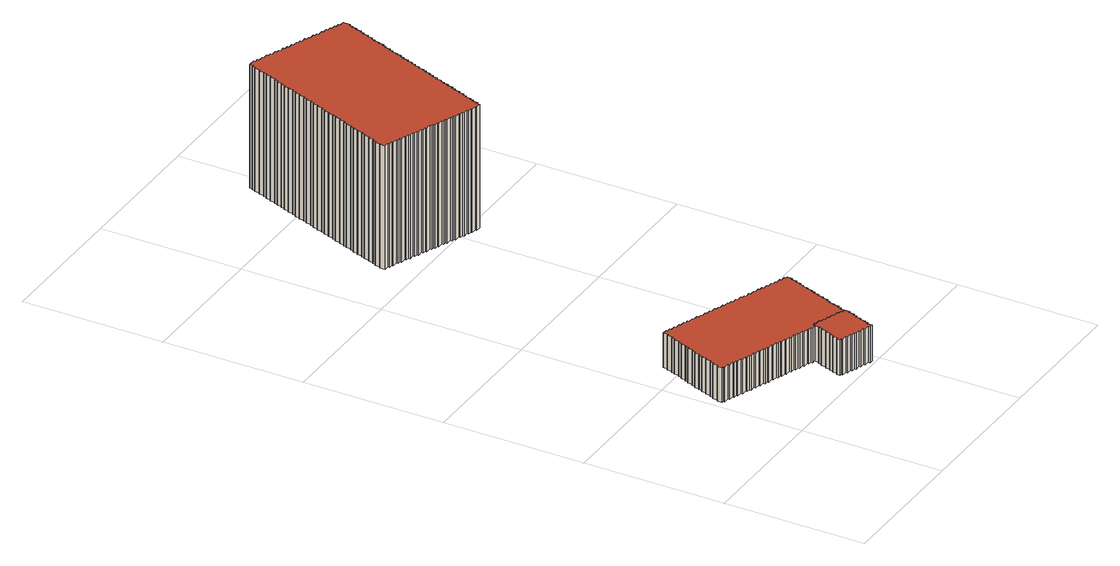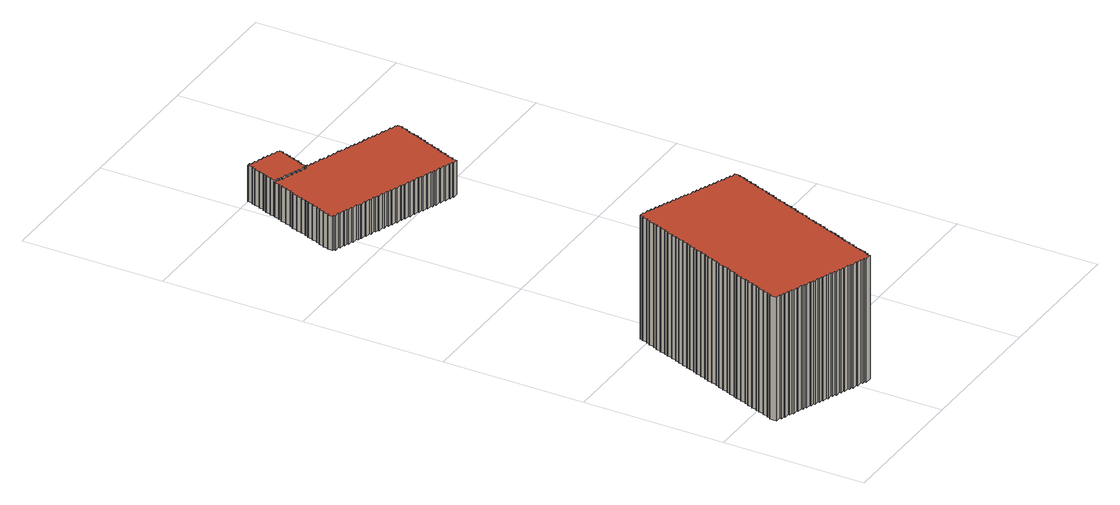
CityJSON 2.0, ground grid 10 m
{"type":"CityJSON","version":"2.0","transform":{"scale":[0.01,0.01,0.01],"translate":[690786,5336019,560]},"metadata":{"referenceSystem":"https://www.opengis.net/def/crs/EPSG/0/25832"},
"CityObjects":{
"building1":{"type":"Building","attributes":{"grid_m":0.125,"point_count":3715,"rf_extrusion_mode":"lod11_fallback","rf_force_lod11":true,"rf_h_ground":560.82,"rf_h_pc_98p":0,"rf_h_roof_70p":563.33,"rf_is_glass_roof":true,"rf_nodata_frac":0,"rf_nodata_r":0,"rf_pc_select":"PREFERRED_AND_LATEST","rf_pc_year":2026,"rf_pointcloud_unusable":false,"rf_pt_density":124.14,"rf_rmse_lod22":0.0107,"rf_roof_type":"unknown","rf_success":true,"rf_t_run":2,"rf_volume_lod22":145.75,"source":"flat_seed_point_occupied_cell_union"},"children":["building1-1"]},
"building1-1":{"type":"BuildingPart","parents":["building1"],"geometry":[{"type":"Solid","lod":"2.2","boundaries":[[[[0,1,2,3,4,5,6,7,8,9,10,11,12,13,14,15,16,17,18,19,20,21,22,23,24,25,26,27,28,29,30,31,32,33,34,35,36,37,38,39,40,41,42,43,44,45,46,47,48,49,50,51,52,53,54,55,56,57,58,59,60,61,62,63,64,65,66,67,68,69,70,71,72,73,74,75,76,77,78,79,80,81,82,83,84,85,86,87,88,89,90,91,92,93,94,95,96,97,98,99,100,101,102,103,104,105,106,107,108,109,110,111,112,113,114,115,116,117,118,119,120,121,122,123,124,125,126,127,128,129,130,131,132,133,134,135,136,137,138,139,140,141,142,143,144,145,146,147,148,149,150,151,152,153,154,155,156,157,158,159,160,161,162,163,164,165,166,167,168,169,170,171,172,173,174,175]],[[176,177,0,175]],[[177,178,1,0]],[[178,179,2,1]],[[179,180,3,2]],[[180,181,4,3]],[[181,182,5,4]],[[182,183,6,5]],[[183,184,7,6]],[[184,185,8,7]],[[185,186,9,8]],[[186,187,10,9]],[[187,188,11,10]],[[188,189,12,11]],[[189,190,13,12]],[[190,191,14,13]],[[191,192,15,14]],[[192,193,16,15]],[[193,194,17,16]],[[194,195,18,17]],[[195,196,19,18]],[[196,197,20,19]],[[197,198,21,20]],[[198,199,22,21]],[[199,200,23,22]],[[200,201,24,23]],[[201,202,25,24]],[[202,203,26,25]],[[203,204,27,26]],[[204,205,28,27]],[[205,206,29,28]],[[206,207,30,29]],[[207,208,31,30]],[[208,209,32,31]],[[209,210,33,32]],[[210,211,34,33]],[[211,212,35,34]],[[212,213,36,35]],[[213,214,37,36]],[[214,215,38,37]],[[215,216,39,38]],[[216,217,40,39]],[[217,218,41,40]],[[218,219,42,41]],[[219,220,43,42]],[[220,221,44,43]],[[221,222,45,44]],[[222,223,46,45]],[[223,224,47,46]],[[224,225,48,47]],[[225,226,49,48]],[[226,227,50,49]],[[227,228,51,50]],[[228,229,52,51]],[[229,230,53,52]],[[230,231,54,53]],[[231,232,55,54]],[[232,233,56,55]],[[233,234,57,56]],[[234,235,58,57]],[[235,236,59,58]],[[236,237,60,59]],[[237,238,61,60]],[[238,239,62,61]],[[239,240,63,62]],[[240,241,64,63]],[[241,242,65,64]],[[242,243,66,65]],[[243,244,67,66]],[[244,245,68,67]],[[245,246,69,68]],[[246,247,70,69]],[[247,248,71,70]],[[248,249,72,71]],[[249,250,73,72]],[[250,251,74,73]],[[251,252,75,74]],[[252,253,76,75]],[[253,254,77,76]],[[254,255,78,77]],[[255,256,79,78]],[[256,257,80,79]],[[257,258,81,80]],[[258,259,82,81]],[[259,260,83,82]],[[260,261,84,83]],[[261,262,85,84]],[[262,263,86,85]],[[263,264,87,86]],[[264,265,88,87]],[[265,266,89,88]],[[266,267,90,89]],[[267,268,91,90]],[[268,269,92,91]],[[269,270,93,92]],[[270,271,94,93]],[[271,272,95,94]],[[272,273,96,95]],[[273,274,97,96]],[[274,275,98,97]],[[275,276,99,98]],[[276,277,100,99]],[[277,278,101,100]],[[278,279,102,101]],[[279,280,103,102]],[[280,281,104,103]],[[281,282,105,104]],[[282,283,106,105]],[[283,284,107,106]],[[284,285,108,107]],[[285,286,109,108]],[[286,287,110,109]],[[287,288,111,110]],[[288,289,112,111]],[[289,290,113,112]],[[290,291,114,113]],[[291,292,115,114]],[[292,293,116,115]],[[293,294,117,116]],[[294,295,118,117]],[[295,296,119,118]],[[296,297,120,119]],[[297,298,121,120]],[[298,299,122,121]],[[299,300,123,122]],[[300,301,124,123]],[[301,302,125,124]],[[302,303,126,125]],[[303,304,127,126]],[[304,305,128,127]],[[305,306,129,128]],[[306,307,130,129]],[[307,308,131,130]],[[308,309,132,131]],[[309,310,133,132]],[[310,311,134,133]],[[311,312,135,134]],[[312,313,136,135]],[[313,314,137,136]],[[314,315,138,137]],[[315,316,139,138]],[[316,317,140,139]],[[317,318,141,140]],[[318,319,142,141]],[[319,320,143,142]],[[320,321,144,143]],[[321,322,145,144]],[[322,323,146,145]],[[323,324,147,146]],[[324,325,148,147]],[[325,326,149,148]],[[326,327,150,149]],[[327,328,151,150]],[[328,329,152,151]],[[329,330,153,152]],[[330,331,154,153]],[[331,332,155,154]],[[332,333,156,155]],[[333,334,157,156]],[[334,335,158,157]],[[335,336,159,158]],[[336,337,160,159]],[[337,338,161,160]],[[338,339,162,161]],[[339,340,163,162]],[[340,341,164,163]],[[341,342,165,164]],[[342,343,166,165]],[[343,344,167,166]],[[344,345,168,167]],[[345,346,169,168]],[[346,347,170,169]],[[347,348,171,170]],[[348,349,172,171]],[[349,350,173,172]],[[350,351,174,173]],[[351,176,175,174]],[[176,351,350,349,348,347,346,345,344,343,342,341,340,339,338,337,336,335,334,333,332,331,330,329,328,327,326,325,324,323,322,321,320,319,318,317,316,315,314,313,312,311,310,309,308,307,306,305,304,303,302,301,300,299,298,297,296,295,294,293,292,291,290,289,288,287,286,285,284,283,282,281,280,279,278,277,276,275,274,273,272,271,270,269,268,267,266,265,264,263,262,261,260,259,258,257,256,255,254,253,252,251,250,249,248,247,246,245,244,243,242,241,240,239,238,237,236,235,234,233,232,231,230,229,228,227,226,225,224,223,222,221,220,219,218,217,216,215,214,213,212,211,210,209,208,207,206,205,204,203,202,201,200,199,198,197,196,195,194,193,192,191,190,189,188,187,186,185,184,183,182,181,180,179,178,177]]]],"semantics":{"surfaces":[{"type":"RoofSurface","rf_azimuth":90,"rf_h_roof_50p":563.33,"rf_h_roof_70p":563.33,"rf_h_roof_max":563.33,"rf_h_roof_min":563.33,"rf_slope":0},{"type":"WallSurface","on_footprint_edge":true},{"type":"GroundSurface"}],"values":[[0,1,1,1,1,1,1,1,1,1,1,1,1,1,1,1,1,1,1,1,1,1,1,1,1,1,1,1,1,1,1,1,1,1,1,1,1,1,1,1,1,1,1,1,1,1,1,1,1,1,1,1,1,1,1,1,1,1,1,1,1,1,1,1,1,1,1,1,1,1,1,1,1,1,1,1,1,1,1,1,1,1,1,1,1,1,1,1,1,1,1,1,1,1,1,1,1,1,1,1,1,1,1,1,1,1,1,1,1,1,1,1,1,1,1,1,1,1,1,1,1,1,1,1,1,1,1,1,1,1,1,1,1,1,1,1,1,1,1,1,1,1,1,1,1,1,1,1,1,1,1,1,1,1,1,1,1,1,1,1,1,1,1,1,1,1,1,1,1,1,1,1,1,1,1,1,1,2]]}}]},
"building2":{"type":"Building","attributes":{"grid_m":0.125,"point_count":422,"rf_extrusion_mode":"lod11_fallback","rf_force_lod11":true,"rf_h_ground":560.82,"rf_h_pc_98p":0,"rf_h_roof_70p":563.43,"rf_is_glass_roof":true,"rf_nodata_frac":0,"rf_nodata_r":0,"rf_pc_select":"PREFERRED_AND_LATEST","rf_pc_year":2026,"rf_pointcloud_unusable":false,"rf_pt_density":121.33,"rf_rmse_lod22":0.0333,"rf_roof_type":"unknown","rf_success":true,"rf_t_run":0,"rf_volume_lod22":17.19,"source":"flat_seed_point_occupied_cell_union"},"children":["building2-1"]},
"building2-1":{"type":"BuildingPart","parents":["building2"],"geometry":[{"type":"Solid","lod":"2.2","boundaries":[[[[352,353,354,355,356,357,358,359,360,361,362,363,364,365,366,367,368,369,370,371,372,373,374,375,376,377,378,379,380,381,382,383,384,385,386,387,388,389,390,391,392,393,394,395,396,397,398,399,400,401,402,403,404,405,406,407,408,409]],[[410,411,352,409]],[[411,412,353,352]],[[412,413,354,353]],[[413,414,355,354]],[[414,415,356,355]],[[415,416,357,356]],[[416,417,358,357]],[[417,418,359,358]],[[418,419,360,359]],[[419,420,361,360]],[[420,421,362,361]],[[421,422,363,362]],[[422,423,364,363]],[[423,424,365,364]],[[424,425,366,365]],[[425,426,367,366]],[[426,427,368,367]],[[427,428,369,368]],[[428,429,370,369]],[[429,430,371,370]],[[430,431,372,371]],[[431,432,373,372]],[[432,433,374,373]],[[433,434,375,374]],[[434,435,376,375]],[[435,436,377,376]],[[436,437,378,377]],[[437,231,379,378]],[[231,438,380,379]],[[438,439,381,380]],[[439,440,382,381]],[[440,441,383,382]],[[441,442,384,383]],[[442,443,385,384]],[[443,444,386,385]],[[444,445,387,386]],[[445,220,388,387]],[[220,446,389,388]],[[446,447,390,389]],[[447,448,391,390]],[[448,449,392,391]],[[449,450,393,392]],[[450,451,394,393]],[[451,216,395,394]],[[216,452,396,395]],[[452,453,397,396]],[[453,454,398,397]],[[454,455,399,398]],[[455,456,400,399]],[[456,457,401,400]],[[457,458,402,401]],[[458,459,403,402]],[[459,460,404,403]],[[460,461,405,404]],[[461,462,406,405]],[[462,463,407,406]],[[463,464,408,407]],[[464,410,409,408]],[[410,464,463,462,461,460,459,458,457,456,455,454,453,452,216,451,450,449,448,447,446,220,445,444,443,442,441,440,439,438,231,437,436,435,434,433,432,431,430,429,428,427,426,425,424,423,422,421,420,419,418,417,416,415,414,413,412,411]]]],"semantics":{"surfaces":[{"type":"RoofSurface","rf_azimuth":90,"rf_h_roof_50p":563.43,"rf_h_roof_70p":563.43,"rf_h_roof_max":563.43,"rf_h_roof_min":563.43,"rf_slope":0},{"type":"WallSurface","on_footprint_edge":true},{"type":"GroundSurface"}],"values":[[0,1,1,1,1,1,1,1,1,1,1,1,1,1,1,1,1,1,1,1,1,1,1,1,1,1,1,1,1,1,1,1,1,1,1,1,1,1,1,1,1,1,1,1,1,1,1,1,1,1,1,1,1,1,1,1,1,1,1,2]]}}]},
"building3":{"type":"Building","attributes":{"grid_m":0.125,"point_count":6505,"rf_extrusion_mode":"lod11_fallback","rf_force_lod11":true,"rf_h_ground":560.66,"rf_h_pc_98p":0,"rf_h_roof_70p":569.65,"rf_is_glass_roof":true,"rf_nodata_frac":0,"rf_nodata_r":0,"rf_pc_select":"PREFERRED_AND_LATEST","rf_pc_year":2026,"rf_pointcloud_unusable":false,"rf_pt_density":124.99,"rf_rmse_lod22":0,"rf_roof_type":"unknown","rf_success":true,"rf_t_run":2,"rf_volume_lod22":914.26,"source":"flat_seed_point_occupied_cell_union"},"children":["building3-1"]},
"building3-1":{"type":"BuildingPart","parents":["building3"],"geometry":[{"type":"Solid","lod":"2.2","boundaries":[[[[465,466,467,468,469,470,471,472,473,474,475,476,477,478,479,480,481,482,483,484,485,486,487,488,489,490,491,492,493,494,495,496,497,498,499,500,501,502,503,504,505,506,507,508,509,510,511,512,513,514,515,516,517,518,519,520,521,522,523,524,525,526,527,528,529,530,531,532,533,534,535,536,537,538,539,540,541,542,543,544,545,546,547,548,549,550,551,552,553,554,555,556,557,558,559,560,561,562,563,564,565,566,567,568,569,570,571,572,573,574,575,576,577,578,579,580,581,582,583,584,585,586,587,588,589,590,591,592,593,594,595,596,597,598,599,600,601,602,603,604,605,606,607,608,609,610,611,612,613,614,615,616,617,618,619,620,621,622,623,624,625,626,627,628,629,630,631,632,633,634,635,636,637,638,639,640,641,642,643,644,645,646,647,648,649,650,651,652,653,654,655,656,657,658,659,660,661,662,663,664,665,666,667,668,669,670,671,672,673,674,675,676,677,678,679,680,681,682,683,684,685,686,687,688,689,690,691,692,693,694,695,696,697,698]],[[699,700,465,698]],[[700,701,466,465]],[[701,702,467,466]],[[702,703,468,467]],[[703,704,469,468]],[[704,705,470,469]],[[705,706,471,470]],[[706,707,472,471]],[[707,708,473,472]],[[708,709,474,473]],[[709,710,475,474]],[[710,711,476,475]],[[711,712,477,476]],[[712,713,478,477]],[[713,714,479,478]],[[714,715,480,479]],[[715,716,481,480]],[[716,717,482,481]],[[717,718,483,482]],[[718,719,484,483]],[[719,720,485,484]],[[720,721,486,485]],[[721,722,487,486]],[[722,723,488,487]],[[723,724,489,488]],[[724,725,490,489]],[[725,726,491,490]],[[726,727,492,491]],[[727,728,493,492]],[[728,729,494,493]],[[729,730,495,494]],[[730,731,496,495]],[[731,732,497,496]],[[732,733,498,497]],[[733,734,499,498]],[[734,735,500,499]],[[735,736,501,500]],[[736,737,502,501]],[[737,738,503,502]],[[738,739,504,503]],[[739,740,505,504]],[[740,741,506,505]],[[741,742,507,506]],[[742,743,508,507]],[[743,744,509,508]],[[744,745,510,509]],[[745,746,511,510]],[[746,747,512,511]],[[747,748,513,512]],[[748,749,514,513]],[[749,750,515,514]],[[750,751,516,515]],[[751,752,517,516]],[[752,753,518,517]],[[753,754,519,518]],[[754,755,520,519]],[[755,756,521,520]],[[756,757,522,521]],[[757,758,523,522]],[[758,759,524,523]],[[759,760,525,524]],[[760,761,526,525]],[[761,762,527,526]],[[762,763,528,527]],[[763,764,529,528]],[[764,765,530,529]],[[765,766,531,530]],[[766,767,532,531]],[[767,768,533,532]],[[768,769,534,533]],[[769,770,535,534]],[[770,771,536,535]],[[771,772,537,536]],[[772,773,538,537]],[[773,774,539,538]],[[774,775,540,539]],[[775,776,541,540]],[[776,777,542,541]],[[777,778,543,542]],[[778,779,544,543]],[[779,780,545,544]],[[780,781,546,545]],[[781,782,547,546]],[[782,783,548,547]],[[783,784,549,548]],[[784,785,550,549]],[[785,786,551,550]],[[786,787,552,551]],[[787,788,553,552]],[[788,789,554,553]],[[789,790,555,554]],[[790,791,556,555]],[[791,792,557,556]],[[792,793,558,557]],[[793,794,559,558]],[[794,795,560,559]],[[795,796,561,560]],[[796,797,562,561]],[[797,798,563,562]],[[798,799,564,563]],[[799,800,565,564]],[[800,801,566,565]],[[801,802,567,566]],[[802,803,568,567]],[[803,804,569,568]],[[804,805,570,569]],[[805,806,571,570]],[[806,807,572,571]],[[807,808,573,572]],[[808,809,574,573]],[[809,810,575,574]],[[810,811,576,575]],[[811,812,577,576]],[[812,813,578,577]],[[813,814,579,578]],[[814,815,580,579]],[[815,816,581,580]],[[816,817,582,581]],[[817,818,583,582]],[[818,819,584,583]],[[819,820,585,584]],[[820,821,586,585]],[[821,822,587,586]],[[822,823,588,587]],[[823,824,589,588]],[[824,825,590,589]],[[825,826,591,590]],[[826,827,592,591]],[[827,828,593,592]],[[828,829,594,593]],[[829,830,595,594]],[[830,831,596,595]],[[831,832,597,596]],[[832,833,598,597]],[[833,834,599,598]],[[834,835,600,599]],[[835,836,601,600]],[[836,837,602,601]],[[837,838,603,602]],[[838,839,604,603]],[[839,840,605,604]],[[840,841,606,605]],[[841,842,607,606]],[[842,843,608,607]],[[843,844,609,608]],[[844,845,610,609]],[[845,846,611,610]],[[846,847,612,611]],[[847,848,613,612]],[[848,849,614,613]],[[849,850,615,614]],[[850,851,616,615]],[[851,852,617,616]],[[852,853,618,617]],[[853,854,619,618]],[[854,855,620,619]],[[855,856,621,620]],[[856,857,622,621]],[[857,858,623,622]],[[858,859,624,623]],[[859,860,625,624]],[[860,861,626,625]],[[861,862,627,626]],[[862,863,628,627]],[[863,864,629,628]],[[864,865,630,629]],[[865,866,631,630]],[[866,867,632,631]],[[867,868,633,632]],[[868,869,634,633]],[[869,870,635,634]],[[870,871,636,635]],[[871,872,637,636]],[[872,873,638,637]],[[873,874,639,638]],[[874,875,640,639]],[[875,876,641,640]],[[876,877,642,641]],[[877,878,643,642]],[[878,879,644,643]],[[879,880,645,644]],[[880,881,646,645]],[[881,882,647,646]],[[882,883,648,647]],[[883,884,649,648]],[[884,885,650,649]],[[885,886,651,650]],[[886,887,652,651]],[[887,888,653,652]],[[888,889,654,653]],[[889,890,655,654]],[[890,891,656,655]],[[891,892,657,656]],[[892,893,658,657]],[[893,894,659,658]],[[894,895,660,659]],[[895,896,661,660]],[[896,897,662,661]],[[897,898,663,662]],[[898,899,664,663]],[[899,900,665,664]],[[900,901,666,665]],[[901,902,667,666]],[[902,903,668,667]],[[903,904,669,668]],[[904,905,670,669]],[[905,906,671,670]],[[906,907,672,671]],[[907,908,673,672]],[[908,909,674,673]],[[909,910,675,674]],[[910,911,676,675]],[[911,912,677,676]],[[912,913,678,677]],[[913,914,679,678]],[[914,915,680,679]],[[915,916,681,680]],[[916,917,682,681]],[[917,918,683,682]],[[918,919,684,683]],[[919,920,685,684]],[[920,921,686,685]],[[921,922,687,686]],[[922,923,688,687]],[[923,924,689,688]],[[924,925,690,689]],[[925,926,691,690]],[[926,927,692,691]],[[927,928,693,692]],[[928,929,694,693]],[[929,930,695,694]],[[930,931,696,695]],[[931,932,697,696]],[[932,699,698,697]],[[699,932,931,930,929,928,927,926,925,924,923,922,921,920,919,918,917,916,915,914,913,912,911,910,909,908,907,906,905,904,903,902,901,900,899,898,897,896,895,894,893,892,891,890,889,888,887,886,885,884,883,882,881,880,879,878,877,876,875,874,873,872,871,870,869,868,867,866,865,864,863,862,861,860,859,858,857,856,855,854,853,852,851,850,849,848,847,846,845,844,843,842,841,840,839,838,837,836,835,834,833,832,831,830,829,828,827,826,825,824,823,822,821,820,819,818,817,816,815,814,813,812,811,810,809,808,807,806,805,804,803,802,801,800,799,798,797,796,795,794,793,792,791,790,789,788,787,786,785,784,783,782,781,780,779,778,777,776,775,774,773,772,771,770,769,768,767,766,765,764,763,762,761,760,759,758,757,756,755,754,753,752,751,750,749,748,747,746,745,744,743,742,741,740,739,738,737,736,735,734,733,732,731,730,729,728,727,726,725,724,723,722,721,720,719,718,717,716,715,714,713,712,711,710,709,708,707,706,705,704,703,702,701,700]]]],"semantics":{"surfaces":[{"type":"RoofSurface","rf_azimuth":90,"rf_h_roof_50p":569.65,"rf_h_roof_70p":569.65,"rf_h_roof_max":569.65,"rf_h_roof_min":569.65,"rf_slope":0},{"type":"WallSurface","on_footprint_edge":true},{"type":"GroundSurface"}],"values":[[0,1,1,1,1,1,1,1,1,1,1,1,1,1,1,1,1,1,1,1,1,1,1,1,1,1,1,1,1,1,1,1,1,1,1,1,1,1,1,1,1,1,1,1,1,1,1,1,1,1,1,1,1,1,1,1,1,1,1,1,1,1,1,1,1,1,1,1,1,1,1,1,1,1,1,1,1,1,1,1,1,1,1,1,1,1,1,1,1,1,1,1,1,1,1,1,1,1,1,1,1,1,1,1,1,1,1,1,1,1,1,1,1,1,1,1,1,1,1,1,1,1,1,1,1,1,1,1,1,1,1,1,1,1,1,1,1,1,1,1,1,1,1,1,1,1,1,1,1,1,1,1,1,1,1,1,1,1,1,1,1,1,1,1,1,1,1,1,1,1,1,1,1,1,1,1,1,1,1,1,1,1,1,1,1,1,1,1,1,1,1,1,1,1,1,1,1,1,1,1,1,1,1,1,1,1,1,1,1,1,1,1,1,1,1,1,1,1,1,1,1,1,1,1,1,1,1,1,1,1,1,1,1,1,1,2]]}}]}
},
"vertices":[
[88,562,333],[125,562,333],[125,550,333],[150,550,333],[150,538,333],[188,538,333],[188,525,333],[225,525,333],[225,512,333],[250,512,333],[250,500,333],[288,500,333],[288,488,333],[325,488,333],[325,475,333],[362,475,333],[362,462,333],[388,462,333],[388,450,333],[425,450,333],[425,438,333],[462,438,333],[462,425,333],[488,425,333],[488,412,333],[525,412,333],[525,400,333],[562,400,333],[562,388,333],[600,388,333],[600,375,333],[625,375,333],[625,362,333],[662,362,333],[662,350,333],[700,350,333],[700,338,333],[725,338,333],[725,325,333],[762,325,333],[762,312,333],[800,312,333],[800,300,333],[838,300,333],[838,288,333],[862,288,333],[862,275,333],[900,275,333],[900,262,333],[938,262,333],[938,250,333],[962,250,333],[962,238,333],[1000,238,333],[1000,250,333],[1012,250,333],[1012,288,333],[1025,288,333],[1025,312,333],[1038,312,333],[1038,350,333],[1050,350,333],[1050,388,333],[1062,388,333],[1062,412,333],[1075,412,333],[1075,450,333],[1088,450,333],[1088,488,333],[1100,488,333],[1100,525,333],[1112,525,333],[1112,550,333],[1125,550,333],[1125,588,333],[1138,588,333],[1138,625,333],[1150,625,333],[1150,650,333],[1162,650,333],[1162,688,333],[1175,688,333],[1175,725,333],[1188,725,333],[1188,762,333],[1175,762,333],[1175,775,333],[1138,775,333],[1138,788,333],[1100,788,333],[1100,800,333],[1075,800,333],[1075,812,333],[1038,812,333],[1038,825,333],[1000,825,333],[1000,838,333],[975,838,333],[975,850,333],[938,850,333],[938,862,333],[900,862,333],[900,875,333],[862,875,333],[862,888,333],[838,888,333],[838,900,333],[800,900,333],[800,912,333],[762,912,333],[762,925,333],[738,925,333],[738,938,333],[700,938,333],[700,950,333],[662,950,333],[662,962,333],[638,962,333],[638,975,333],[600,975,333],[600,988,333],[562,988,333],[562,1000,333],[525,1000,333],[525,1012,333],[500,1012,333],[500,1025,333],[462,1025,333],[462,1038,333],[425,1038,333],[425,1050,333],[400,1050,333],[400,1062,333],[362,1062,333],[362,1075,333],[325,1075,333],[325,1088,333],[288,1088,333],[288,1100,333],[262,1100,333],[262,1112,333],[225,1112,333],[225,1075,333],[212,1075,333],[212,1038,333],[200,1038,333],[200,1012,333],[188,1012,333],[188,975,333],[175,975,333],[175,950,333],[162,950,333],[162,912,333],[150,912,333],[150,888,333],[138,888,333],[138,850,333],[125,850,333],[125,825,333],[112,825,333],[112,788,333],[100,788,333],[100,762,333],[88,762,333],[88,725,333],[75,725,333],[75,688,333],[62,688,333],[62,662,333],[50,662,333],[50,625,333],[38,625,333],[38,588,333],[50,588,333],[50,575,333],[88,575,333],[88,575,82],[88,562,82],[125,562,82],[125,550,82],[150,550,82],[150,538,82],[188,538,82],[188,525,82],[225,525,82],[225,512,82],[250,512,82],[250,500,82],[288,500,82],[288,488,82],[325,488,82],[325,475,82],[362,475,82],[362,462,82],[388,462,82],[388,450,82],[425,450,82],[425,438,82],[462,438,82],[462,425,82],[488,425,82],[488,412,82],[525,412,82],[525,400,82],[562,400,82],[562,388,82],[600,388,82],[600,375,82],[625,375,82],[625,362,82],[662,362,82],[662,350,82],[700,350,82],[700,338,82],[725,338,82],[725,325,82],[762,325,82],[762,312,82],[800,312,82],[800,300,82],[838,300,82],[838,288,82],[862,288,82],[862,275,82],[900,275,82],[900,262,82],[938,262,82],[938,250,82],[962,250,82],[962,238,82],[1000,238,82],[1000,250,82],[1012,250,82],[1012,288,82],[1025,288,82],[1025,312,82],[1038,312,82],[1038,350,82],[1050,350,82],[1050,388,82],[1062,388,82],[1062,412,82],[1075,412,82],[1075,450,82],[1088,450,82],[1088,488,82],[1100,488,82],[1100,525,82],[1112,525,82],[1112,550,82],[1125,550,82],[1125,588,82],[1138,588,82],[1138,625,82],[1150,625,82],[1150,650,82],[1162,650,82],[1162,688,82],[1175,688,82],[1175,725,82],[1188,725,82],[1188,762,82],[1175,762,82],[1175,775,82],[1138,775,82],[1138,788,82],[1100,788,82],[1100,800,82],[1075,800,82],[1075,812,82],[1038,812,82],[1038,825,82],[1000,825,82],[1000,838,82],[975,838,82],[975,850,82],[938,850,82],[938,862,82],[900,862,82],[900,875,82],[862,875,82],[862,888,82],[838,888,82],[838,900,82],[800,900,82],[800,912,82],[762,912,82],[762,925,82],[738,925,82],[738,938,82],[700,938,82],[700,950,82],[662,950,82],[662,962,82],[638,962,82],[638,975,82],[600,975,82],[600,988,82],[562,988,82],[562,1000,82],[525,1000,82],[525,1012,82],[500,1012,82],[500,1025,82],[462,1025,82],[462,1038,82],[425,1038,82],[425,1050,82],[400,1050,82],[400,1062,82],[362,1062,82],[362,1075,82],[325,1075,82],[325,1088,82],[288,1088,82],[288,1100,82],[262,1100,82],[262,1112,82],[225,1112,82],[225,1075,82],[212,1075,82],[212,1038,82],[200,1038,82],[200,1012,82],[188,1012,82],[188,975,82],[175,975,82],[175,950,82],[162,950,82],[162,912,82],[150,912,82],[150,888,82],[138,888,82],[138,850,82],[125,850,82],[125,825,82],[112,825,82],[112,788,82],[100,788,82],[100,762,82],[88,762,82],[88,725,82],[75,725,82],[75,688,82],[62,688,82],[62,662,82],[50,662,82],[50,625,82],[38,625,82],[38,588,82],[50,588,82],[50,575,82],
[688,100,343],[688,88,343],[725,88,343],[725,75,343],[762,75,343],[762,62,343],[788,62,343],[788,50,343],[825,50,343],[825,38,343],[862,38,343],[862,25,343],[900,25,343],[900,12,343],[925,12,343],[925,50,343],[938,50,343],[938,75,343],[950,75,343],[950,112,343],[962,112,343],[962,150,343],[975,150,343],[975,175,343],[988,175,343],[988,212,343],[1000,212,343],[1000,250,343],[975,250,343],[975,262,343],[950,262,343],[950,275,343],[912,275,343],[912,288,343],[875,288,343],[875,300,343],[838,300,343],[838,312,343],[812,312,343],[812,325,343],[775,325,343],[775,338,343],[762,338,343],[762,325,343],[750,325,343],[750,288,343],[738,288,343],[738,262,343],[725,262,343],[725,225,343],[712,225,343],[712,188,343],[700,188,343],[700,162,343],[688,162,343],[688,125,343],[675,125,343],[675,100,343],[675,100,82],[688,100,82],[688,88,82],[725,88,82],[725,75,82],[762,75,82],[762,62,82],[788,62,82],[788,50,82],[825,50,82],[825,38,82],[862,38,82],[862,25,82],[900,25,82],[900,12,82],[925,12,82],[925,50,82],[938,50,82],[938,75,82],[950,75,82],[950,112,82],[962,112,82],[962,150,82],[975,150,82],[975,175,82],[988,175,82],[988,212,82],[1000,212,82],[975,250,82],[975,262,82],[950,262,82],[950,275,82],[912,275,82],[912,288,82],[875,288,82],[875,300,82],[838,312,82],[812,312,82],[812,325,82],[775,325,82],[775,338,82],[762,338,82],[750,325,82],[750,288,82],[738,288,82],[738,262,82],[725,262,82],[725,225,82],[712,225,82],[712,188,82],[700,188,82],[700,162,82],[688,162,82],[688,125,82],[675,125,82],
[475,3212,965],[475,3200,965],[500,3200,965],[500,3188,965],[538,3188,965],[538,3175,965],[562,3175,965],[562,3162,965],[600,3162,965],[600,3150,965],[625,3150,965],[625,3138,965],[662,3138,965],[662,3125,965],[688,3125,965],[688,3112,965],[725,3112,965],[725,3100,965],[750,3100,965],[750,3088,965],[788,3088,965],[788,3075,965],[812,3075,965],[812,3062,965],[838,3062,965],[838,3050,965],[875,3050,965],[875,3038,965],[900,3038,965],[900,3025,965],[938,3025,965],[938,3012,965],[962,3012,965],[962,3000,965],[1000,3000,965],[1000,2988,965],[1025,2988,965],[1025,2975,965],[1062,2975,965],[1062,2962,965],[1088,2962,965],[1088,2950,965],[1125,2950,965],[1125,2938,965],[1162,2938,965],[1162,2962,965],[1175,2962,965],[1175,3000,965],[1188,3000,965],[1188,3025,965],[1200,3025,965],[1200,3062,965],[1212,3062,965],[1212,3088,965],[1225,3088,965],[1225,3125,965],[1238,3125,965],[1238,3162,965],[1250,3162,965],[1250,3188,965],[1262,3188,965],[1262,3225,965],[1275,3225,965],[1275,3262,965],[1288,3262,965],[1288,3288,965],[1300,3288,965],[1300,3325,965],[1312,3325,965],[1312,3362,965],[1325,3362,965],[1325,3388,965],[1338,3388,965],[1338,3425,965],[1350,3425,965],[1350,3450,965],[1362,3450,965],[1362,3488,965],[1375,3488,965],[1375,3525,965],[1388,3525,965],[1388,3550,965],[1400,3550,965],[1400,3588,965],[1412,3588,965],[1412,3625,965],[1425,3625,965],[1425,3650,965],[1438,3650,965],[1438,3688,965],[1450,3688,965],[1450,3725,965],[1462,3725,965],[1462,3750,965],[1475,3750,965],[1475,3788,965],[1488,3788,965],[1488,3812,965],[1500,3812,965],[1500,3850,965],[1512,3850,965],[1512,3888,965],[1525,3888,965],[1525,3912,965],[1538,3912,965],[1538,3950,965],[1550,3950,965],[1550,3988,965],[1562,3988,965],[1562,4012,965],[1575,4012,965],[1575,4050,965],[1588,4050,965],[1588,4088,965],[1600,4088,965],[1600,4112,965],[1612,4112,965],[1612,4162,965],[1575,4162,965],[1575,4175,965],[1550,4175,965],[1550,4188,965],[1512,4188,965],[1512,4200,965],[1488,4200,965],[1488,4212,965],[1450,4212,965],[1450,4225,965],[1412,4225,965],[1412,4238,965],[1388,4238,965],[1388,4250,965],[1350,4250,965],[1350,4262,965],[1325,4262,965],[1325,4275,965],[1288,4275,965],[1288,4288,965],[1262,4288,965],[1262,4300,965],[1225,4300,965],[1225,4312,965],[1188,4312,965],[1188,4325,965],[1162,4325,965],[1162,4338,965],[1125,4338,965],[1125,4350,965],[1100,4350,965],[1100,4362,965],[1062,4362,965],[1062,4375,965],[1038,4375,965],[1038,4388,965],[1000,4388,965],[1000,4400,965],[962,4400,965],[962,4412,965],[938,4412,965],[938,4425,965],[888,4425,965],[888,4400,965],[875,4400,965],[875,4375,965],[862,4375,965],[862,4338,965],[850,4338,965],[850,4300,965],[838,4300,965],[838,4275,965],[825,4275,965],[825,4238,965],[812,4238,965],[812,4200,965],[800,4200,965],[800,4175,965],[788,4175,965],[788,4138,965],[775,4138,965],[775,4112,965],[762,4112,965],[762,4075,965],[750,4075,965],[750,4038,965],[738,4038,965],[738,4012,965],[725,4012,965],[725,3975,965],[712,3975,965],[712,3938,965],[700,3938,965],[700,3912,965],[688,3912,965],[688,3875,965],[675,3875,965],[675,3850,965],[662,3850,965],[662,3812,965],[650,3812,965],[650,3775,965],[638,3775,965],[638,3750,965],[625,3750,965],[625,3712,965],[612,3712,965],[612,3675,965],[600,3675,965],[600,3650,965],[588,3650,965],[588,3612,965],[575,3612,965],[575,3575,965],[562,3575,965],[562,3550,965],[550,3550,965],[550,3512,965],[538,3512,965],[538,3488,965],[525,3488,965],[525,3450,965],[512,3450,965],[512,3412,965],[500,3412,965],[500,3388,965],[488,3388,965],[488,3350,965],[475,3350,965],[475,3312,965],[462,3312,965],[462,3288,965],[450,3288,965],[450,3250,965],[438,3250,965],[438,3212,965],[438,3212,66],[475,3212,66],[475,3200,66],[500,3200,66],[500,3188,66],[538,3188,66],[538,3175,66],[562,3175,66],[562,3162,66],[600,3162,66],[600,3150,66],[625,3150,66],[625,3138,66],[662,3138,66],[662,3125,66],[688,3125,66],[688,3112,66],[725,3112,66],[725,3100,66],[750,3100,66],[750,3088,66],[788,3088,66],[788,3075,66],[812,3075,66],[812,3062,66],[838,3062,66],[838,3050,66],[875,3050,66],[875,3038,66],[900,3038,66],[900,3025,66],[938,3025,66],[938,3012,66],[962,3012,66],[962,3000,66],[1000,3000,66],[1000,2988,66],[1025,2988,66],[1025,2975,66],[1062,2975,66],[1062,2962,66],[1088,2962,66],[1088,2950,66],[1125,2950,66],[1125,2938,66],[1162,2938,66],[1162,2962,66],[1175,2962,66],[1175,3000,66],[1188,3000,66],[1188,3025,66],[1200,3025,66],[1200,3062,66],[1212,3062,66],[1212,3088,66],[1225,3088,66],[1225,3125,66],[1238,3125,66],[1238,3162,66],[1250,3162,66],[1250,3188,66],[1262,3188,66],[1262,3225,66],[1275,3225,66],[1275,3262,66],[1288,3262,66],[1288,3288,66],[1300,3288,66],[1300,3325,66],[1312,3325,66],[1312,3362,66],[1325,3362,66],[1325,3388,66],[1338,3388,66],[1338,3425,66],[1350,3425,66],[1350,3450,66],[1362,3450,66],[1362,3488,66],[1375,3488,66],[1375,3525,66],[1388,3525,66],[1388,3550,66],[1400,3550,66],[1400,3588,66],[1412,3588,66],[1412,3625,66],[1425,3625,66],[1425,3650,66],[1438,3650,66],[1438,3688,66],[1450,3688,66],[1450,3725,66],[1462,3725,66],[1462,3750,66],[1475,3750,66],[1475,3788,66],[1488,3788,66],[1488,3812,66],[1500,3812,66],[1500,3850,66],[1512,3850,66],[1512,3888,66],[1525,3888,66],[1525,3912,66],[1538,3912,66],[1538,3950,66],[1550,3950,66],[1550,3988,66],[1562,3988,66],[1562,4012,66],[1575,4012,66],[1575,4050,66],[1588,4050,66],[1588,4088,66],[1600,4088,66],[1600,4112,66],[1612,4112,66],[1612,4162,66],[1575,4162,66],[1575,4175,66],[1550,4175,66],[1550,4188,66],[1512,4188,66],[1512,4200,66],[1488,4200,66],[1488,4212,66],[1450,4212,66],[1450,4225,66],[1412,4225,66],[1412,4238,66],[1388,4238,66],[1388,4250,66],[1350,4250,66],[1350,4262,66],[1325,4262,66],[1325,4275,66],[1288,4275,66],[1288,4288,66],[1262,4288,66],[1262,4300,66],[1225,4300,66],[1225,4312,66],[1188,4312,66],[1188,4325,66],[1162,4325,66],[1162,4338,66],[1125,4338,66],[1125,4350,66],[1100,4350,66],[1100,4362,66],[1062,4362,66],[1062,4375,66],[1038,4375,66],[1038,4388,66],[1000,4388,66],[1000,4400,66],[962,4400,66],[962,4412,66],[938,4412,66],[938,4425,66],[888,4425,66],[888,4400,66],[875,4400,66],[875,4375,66],[862,4375,66],[862,4338,66],[850,4338,66],[850,4300,66],[838,4300,66],[838,4275,66],[825,4275,66],[825,4238,66],[812,4238,66],[812,4200,66],[800,4200,66],[800,4175,66],[788,4175,66],[788,4138,66],[775,4138,66],[775,4112,66],[762,4112,66],[762,4075,66],[750,4075,66],[750,4038,66],[738,4038,66],[738,4012,66],[725,4012,66],[725,3975,66],[712,3975,66],[712,3938,66],[700,3938,66],[700,3912,66],[688,3912,66],[688,3875,66],[675,3875,66],[675,3850,66],[662,3850,66],[662,3812,66],[650,3812,66],[650,3775,66],[638,3775,66],[638,3750,66],[625,3750,66],[625,3712,66],[612,3712,66],[612,3675,66],[600,3675,66],[600,3650,66],[588,3650,66],[588,3612,66],[575,3612,66],[575,3575,66],[562,3575,66],[562,3550,66],[550,3550,66],[550,3512,66],[538,3512,66],[538,3488,66],[525,3488,66],[525,3450,66],[512,3450,66],[512,3412,66],[500,3412,66],[500,3388,66],[488,3388,66],[488,3350,66],[475,3350,66],[475,3312,66],[462,3312,66],[462,3288,66],[450,3288,66],[450,3250,66],[438,3250,66]
]}
